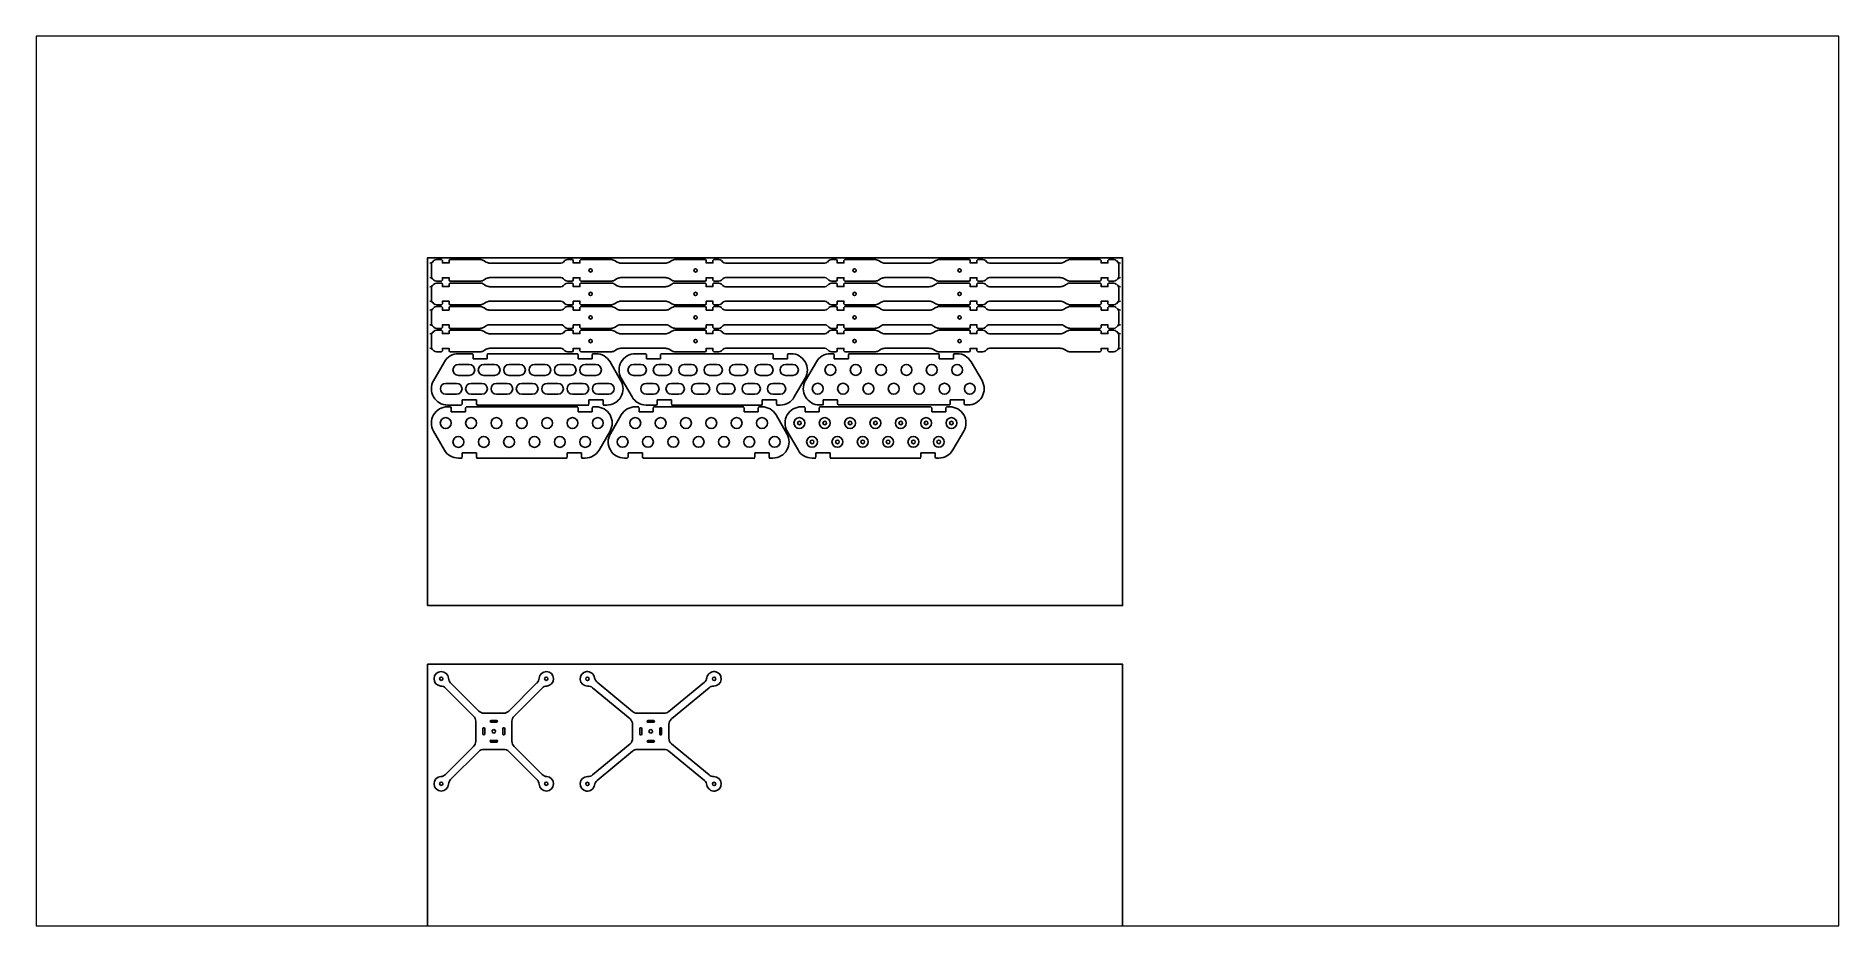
# Paper-space layout 'Layout1' of a CAD drawing. Header units: inches. Extents: x -3.9 to 27.2, y -1.4 to 14.
# The model-space entities are those that its viewports show. They can reach past a viewport. Long polylines and large blocks are cut down to what shows.
import ezdxf

# ---------------------------------------------------------------- set-up
doc = ezdxf.new("R2010")
doc.units = ezdxf.units.IN
doc.header["$MEASUREMENT"] = 0
doc.layers.add('CUT', color=1, linetype='Continuous')
doc.layers.add('ETCH', color=5, linetype='Continuous')

# ---------------------------------------------------------------- blocks, each defined once
blk = doc.blocks.new('Notch_Top')
for p, q in [((-0.375, 0.1875), (0, 0.1875)), ((-0.375, -0.1875), (0, -0.1875))]:
    blk.add_line(p, q)
for centre, start, end in [((-0.375, 0), 90, 270), ((0, 0), 270, 90)]:
    blk.add_arc(centre, 0.1875, start, end)
blk = doc.blocks.new('Notch_Plan')
for p, q in [((-0.245, 0.14625), (-0.27625, 0.1775)), ((-0.245, 0.14625), (-0.245, 0)), ((-0.245, 0), (0.245, 0)), ((0.245, 0.14625), (0.27625, 0.1775)), ((0.245, 0.14625), (0.245, 0))]:
    blk.add_line(p, q)
blk = doc.blocks.new('Endcap')
blk.add_line((0.485, 0.28), (0.86, -0.37))
for centre, start, end in [((0, 0), 30, 90), ((0.375, -0.65), 270, 30)]:
    blk.add_arc(centre, 0.56, start, end)
blk = doc.blocks.new('MatchProfile')
for p, q in [((1.549, 1.77), (-1.576, 1.77)), ((2.049, 1.77), (2.174, 1.77)), ((1.924, 0), (-1.924, 0)), ((2.424, 0), (2.549, 0))]:
    blk.add_line(p, q)
at = {"layer": 'CUT'}
blk.add_blockref('Notch_Plan', (-1.826, 1.592), dxfattribs=at)
at = {"layer": 'CUT', "xscale": -1}
blk.add_blockref('Notch_Plan', (1.799, 1.592), dxfattribs=at)
at = {"layer": 'CUT', "color": 30, "true_color": 0xf8991e}
blk.add_blockref('Endcap', (2.174, 1.21), dxfattribs=at)
at = {"layer": 'CUT', "xscale": -1, "rotation": 180}
blk.add_blockref('Notch_Plan', (-2.201, 0.178), dxfattribs=at)
at = {"layer": 'CUT', "rotation": 180}
blk.add_blockref('Notch_Plan', (2.174, 0.178), dxfattribs=at)
blk = doc.blocks.new('12_TopPlate')
for p, q in [((-4.776, 0.56), (-5.25, 0.56)), ((-5.151, -1.21), (-5.625, -1.21))]:
    blk.add_line(p, q)
at = {"layer": 'CUT', "color": 30, "true_color": 0xf8991e, "xscale": -1}
blk.add_blockref('Endcap', (-5.25, 0), dxfattribs=at)
at = {"layer": 'CUT'}
for name, p in [('Notch_Top', (-4.875, 0)), ('MatchProfile', (-2.674, -1.21)), ('Notch_Top', (-4, 0)), ('Notch_Top', (-3.125, 0)), ('Notch_Top', (-2.25, 0)), ('Notch_Top', (-1.375, 0)), ('Notch_Top', (-0.5, 0)), ('Notch_Top', (-5.312, -0.65)), ('Notch_Top', (-4.438, -0.65)), ('Notch_Top', (-3.562, -0.65)), ('Notch_Top', (-2.688, -0.65)), ('Notch_Top', (-1.812, -0.65)), ('Notch_Top', (-0.938, -0.65)), ('Notch_Top', (-0.062, -0.65))]:
    blk.add_blockref(name, p, dxfattribs=at)
blk = doc.blocks.new('NarrowerHole')
for p, q in [((-0.258, 0.188), (0, 0.188)), ((-0.258, -0.188), (0, -0.188))]:
    blk.add_line(p, q)
for centre, start, end in [((-0.258, 0), 90, 270), ((0, 0), 270, 90)]:
    blk.add_arc(centre, 0.188, start, end)
blk = doc.blocks.new('MidPlateRenewed')
for p, q in [((-4.714, 1.21), (-5.07, 1.21)), ((-5.089, -0.56), (-5.445, -0.56))]:
    blk.add_line(p, q)
at = {"layer": 'CUT', "color": 30, "true_color": 0xf8991e, "xscale": -1}
blk.add_blockref('Endcap', (-5.07, 0.65), dxfattribs=at)
at = {"layer": 'CUT'}
for name, p in [('NarrowerHole', (-4.812, 0.65)), ('MatchProfile', (-2.612, -0.56)), ('NarrowerHole', (-3.938, 0.65)), ('NarrowerHole', (-3.062, 0.65)), ('NarrowerHole', (-2.188, 0.65)), ('NarrowerHole', (-1.312, 0.65)), ('NarrowerHole', (-0.438, 0.65)), ('NarrowerHole', (-5.25, 0)), ('NarrowerHole', (-4.375, 0)), ('NarrowerHole', (-3.5, 0)), ('NarrowerHole', (-2.625, 0)), ('NarrowerHole', (-1.75, 0)), ('NarrowerHole', (-0.875, 0)), ('NarrowerHole', (0, 0))]:
    blk.add_blockref(name, p, dxfattribs=at)
blk = doc.blocks.new('PlateBottom')
for p, q in [((-3.812, 1.21), (-3.938, 1.21)), ((0.313, 1.21), (0.438, 1.21)), ((-4.214, -0.56), (-4.312, -0.56)), ((0.688, -0.56), (0.812, -0.56))]:
    blk.add_line(p, q)
for centre in [(-3.938, 0.65), (-3.062, 0.65), (-2.188, 0.65), (-1.312, 0.65), (-0.438, 0.65), (0.438, 0.65), (-4.375, 0), (-3.5, 0), (-2.625, 0), (-1.75, 0), (-0.875, 0), (0, 0), (0.875, 0)]:
    blk.add_circle(centre, 0.188)
at = {"layer": 'CUT', "color": 30, "true_color": 0xf8991e, "xscale": -1}
blk.add_blockref('Endcap', (-3.938, 0.65), dxfattribs=at)
at = {"layer": 'CUT'}
for name, p in [('MatchProfile', (-1.737, -0.56)), ('Notch_Plan', (-3.562, 1.032))]:
    blk.add_blockref(name, p, dxfattribs=at)
at = {"layer": 'CUT', "xscale": -1}
blk.add_blockref('Notch_Plan', (0.063, 1.032), dxfattribs=at)
at = {"layer": 'CUT', "xscale": -1, "rotation": 180}
blk.add_blockref('Notch_Plan', (-3.938, -0.383), dxfattribs=at)
at = {"layer": 'CUT', "rotation": 180}
blk.add_blockref('Notch_Plan', (0.438, -0.383), dxfattribs=at)
blk = doc.blocks.new('BottomPlate')
for p, q in [((-2.339, 0.56), (-2.438, 0.56)), ((-2.714, -1.21), (-2.812, -1.21))]:
    blk.add_line(p, q)
for centre in [(-2.438, 0), (-1.562, 0), (-0.688, 0), (0.188, 0), (1.062, 0), (1.938, 0), (-2.875, -0.65), (-2, -0.65), (-1.125, -0.65), (-0.25, -0.65), (0.625, -0.65), (1.5, -0.65), (2.375, -0.65)]:
    blk.add_circle(centre, 0.0625)
at = {"layer": 'ETCH'}
for centre in [(-2.438, 0), (-1.562, 0), (-0.688, 0), (0.188, 0), (1.062, 0), (1.938, 0), (-2.875, -0.65), (-2, -0.65), (-1.125, -0.65), (-0.25, -0.65), (0.625, -0.65), (1.5, -0.65), (2.375, -0.65)]:
    blk.add_circle(centre, 0.188, dxfattribs=at)
at = {"layer": 'CUT', "color": 30, "true_color": 0xf8991e, "xscale": -1}
blk.add_blockref('Endcap', (-2.438, 0), dxfattribs=at)
at = {"layer": 'CUT'}
blk.add_blockref('MatchProfile', (-0.237, -1.21), dxfattribs=at)
blk = doc.blocks.new('Interface_Section')
at = {"layer": 'CUT'}
for p, q in [((0.25, 0.115), (0.34375, 0.115)), ((0.255, 0.12), (0.255, -0.12)), ((0.34375, 0.115), (0.375, 0.14625)), ((0.25, -0.115), (0.34375, -0.115)), ((0.34375, -0.115), (0.375, -0.14625))]:
    blk.add_line(p, q, dxfattribs=at)
blk = doc.blocks.new('TabVertical')
for p, q in [((0.287, 0.338), (0.338, 0.287)), ((0.375, 0.198), (0.375, 0.026)), ((0.375, -0.266), (0.375, -1.298)), ((0.342, -1.423), (0.283, -1.523))]:
    blk.add_line(p, q)
for centre, radius, start, end in [((0.375, 0.427), 0.125, 180, 225), ((0.25, 0.198), 0.125, 0, 45), ((0.5, -1.648), 0.25, 150, 180), ((0.125, -1.298), 0.25, 330, 360)]:
    blk.add_arc(centre, radius, start, end)
blk = doc.blocks.new('Vertical')
for p, q in [((-1.318, 4.365), (-0.921, 4.365)), ((-1.37, 2.342), (-1.37, -0.106)), ((-0.87, 2.342), (-0.87, -0.106)), ((-1.37, -2.181), (-1.37, -3.715)), ((-0.87, -2.181), (-0.87, -3.715)), ((-1.37, -5.791), (-1.37, -9.219)), ((-0.87, -5.791), (-0.87, -9.219)), ((-1.37, -11.295), (-1.37, -12.829)), ((-0.87, -11.295), (-0.87, -12.829)), ((-1.37, -14.904), (-1.37, -17.352)), ((-0.87, -17.352), (-0.87, -14.904)), ((-0.921, -19.375), (-1.318, -19.375))]:
    blk.add_line(p, q)
for centre in [(-1.12, -1.136), (-1.12, -4.761), (-1.12, -10.249), (-1.12, -13.874)]:
    blk.add_circle(centre, 0.0575)
for centre, start, end in [((-1.318, 4.24), 90, 135), ((-0.921, 4.24), 45, 90), ((-1.318, -19.25), 225, 270), ((-0.921, -19.25), 270, 315)]:
    blk.add_arc(centre, 0.125, start, end)
at = {"xscale": -1}
for p in [(-1.12, 3.87), (-1.12, -5.244), (-1.12, -9.766), (-1.12, -14.358), (-1.12, -18.88)]:
    blk.add_blockref('Interface_Section', p, dxfattribs=at)
for p in [(-1.12, 3.87), (-1.12, -5.244), (-1.12, -9.766), (-1.12, -14.358), (-1.12, -18.88)]:
    blk.add_blockref('Interface_Section', p)
at = {"rotation": 180}
blk.add_blockref('Interface_Section', (-1.12, -0.652), dxfattribs=at)
at = {"xscale": -1, "rotation": 180}
blk.add_blockref('Interface_Section', (-1.12, -0.652), dxfattribs=at)
at = {"layer": 'CUT', "xscale": -1}
for p in [(-1.12, 3.99), (-1.12, -0.532), (-1.12, -9.646)]:
    blk.add_blockref('TabVertical', p, dxfattribs=at)
at = {"layer": 'CUT'}
for p in [(-1.12, 3.99), (-1.12, -0.532), (-1.12, -9.646)]:
    blk.add_blockref('TabVertical', p, dxfattribs=at)
at = {"layer": 'CUT', "rotation": 180}
for p in [(-1.12, -5.364), (-1.12, -14.478), (-1.12, -19)]:
    blk.add_blockref('TabVertical', p, dxfattribs=at)
at = {"layer": 'CUT', "xscale": -1, "rotation": 180}
for p in [(-1.12, -5.364), (-1.12, -14.478), (-1.12, -19)]:
    blk.add_blockref('TabVertical', p, dxfattribs=at)
blk = doc.blocks.new('Brace_Quarter')
for p, q in [((-0.271, -2.153), (-1.24, -1.184)), ((-0.448, -2.33), (-1.417, -1.361)), ((0.25, -2.226), (-0.095, -2.226)), ((0.156, -2.476), (0.25, -2.476)), ((-0.375, -2.851), (-0.375, -2.507)), ((-0.125, -2.758), (-0.125, -2.851)), ((-0.063, -2.758), (-0.063, -2.851)), ((0.156, -2.539), (0.25, -2.539))]:
    blk.add_line(p, q)
blk.add_circle((-1.563, -1.039), 0.0575)
for centre, radius, start, end in [((-1.563, -1.039), 0.25, 3.59038, 266.40962), ((-1.063, -1.008), 0.25, 183.59038, 225), ((-1.594, -1.538), 0.25, 45, 86.40962), ((-0.625, -2.507), 0.25, 0, 45), ((-0.095, -1.976), 0.25, 225, 270), ((0.156, -2.508), 0.0312, 90, 270), ((-0.094, -2.758), 0.0312, 360, 180), ((0.25, -2.851), 0.0625, 90, 180)]:
    blk.add_arc(centre, radius, start, end)
blk = doc.blocks.new('Brace')
at = {"layer": 'CUT'}
blk.add_blockref('Brace_Quarter', (0, 2.601), dxfattribs=at)
at = {"layer": 'CUT', "xscale": -1}
blk.add_blockref('Brace_Quarter', (0.5, 2.601), dxfattribs=at)
at = {"layer": 'CUT', "xscale": -1, "rotation": 180}
blk.add_blockref('Brace_Quarter', (0, -3.101), dxfattribs=at)
at = {"layer": 'CUT', "rotation": 180}
blk.add_blockref('Brace_Quarter', (0.5, -3.101), dxfattribs=at)
blk = doc.blocks.new('Corner_Wide')
for p, q in [((0.628, 0.682), (1.853, 1.698)), ((0.715, 0.431), (2.013, 1.505)), ((0, 0.625), (0.468, 0.625)), ((0.094, 0.375), (0, 0.375)), ((0.094, 0.312), (0, 0.312)), ((0.312, 0.094), (0.312, 0)), ((0.375, 0.094), (0.375, 0)), ((0.625, 0), (0.625, 0.238))]:
    blk.add_line(p, q)
blk.add_circle((2.188, 1.812), 0.0575)
for centre, radius, start, end in [((2.188, 1.812), 0.25, 268.23455, 171.0538), ((1.694, 1.89), 0.25, 309.64417, 351.0538), ((2.172, 1.313), 0.25, 88.23455, 129.64417), ((0.468, 0.875), 0.25, 270, 309.64417), ((0, 0), 0.0625, 0, 90), ((0.094, 0.344), 0.0312, 270, 90), ((0.344, 0.094), 0.0312, 0, 180), ((0.875, 0.238), 0.25, 129.64417, 180)]:
    blk.add_arc(centre, radius, start, end)
blk = doc.blocks.new('Brace_Wide')
at = {"layer": 'CUT', "xscale": -1}
blk.add_blockref('Corner_Wide', (0, 0), dxfattribs=at)
at = {"layer": 'CUT'}
blk.add_blockref('Corner_Wide', (0, 0), dxfattribs=at)
at = {"layer": 'CUT', "rotation": 180}
blk.add_blockref('Corner_Wide', (0, 0), dxfattribs=at)
at = {"layer": 'CUT', "xscale": -1, "rotation": 180}
blk.add_blockref('Corner_Wide', (0, 0), dxfattribs=at)

msp = doc.modelspace()

# ---------------------------------------------------------------- linework, layer by layer
for points in [[(-4.042, 1.984), (19.958, 1.984), (19.958, 13.984), (-4.042, 13.984)], [(-4.042, -12.043), (19.958, -12.043), (19.958, -0.043), (-4.042, -0.043)]]:
    msp.add_lwpolyline(points, close=True)

# ---------------------------------------------------------------- block references
for name, p in [('Brace', (-2.005, -2.106)), ('Brace_Wide', (3.663, -2.358))]:
    msp.add_blockref(name, p)
at = {"layer": 'CUT'}
for name, p, rotation in [('Vertical', (15.463, 12.427), 270), ('Vertical', (15.463, 11.614), 270), ('Vertical', (15.463, 10.802), 270), ('Vertical', (15.463, 9.989), 270), ('BottomPlate', (11.172, 7.63), 180)]:
    msp.add_blockref(name, p, dxfattribs=dict(at, rotation=rotation))
for name, p in [('12_TopPlate', (2.273, 10.111)), ('PlateBottom', (13.805, 9.462)), ('PlateBottom', (7.067, 7.63))]:
    msp.add_blockref(name, p, dxfattribs=at)
at = {"layer": 'CUT', "xscale": -1, "rotation": 180}
for name, p in [('MidPlateRenewed', (8.574, 10.111)), ('PlateBottom', (0.961, 8.279))]:
    msp.add_blockref(name, p, dxfattribs=at)

psp = doc.layouts.get("Layout1")

# ---------------------------------------------------------------- viewports
at = {"layer": '0', "view_target_point": (23.616, 11.223)}
psp.add_viewport(center=(11.682, 6.322), size=(31.125, 15.35057), view_center_point=(-10.051, -4.943), view_height=30.70115, dxfattribs=at)

doc.saveas('drawing.dxf')
